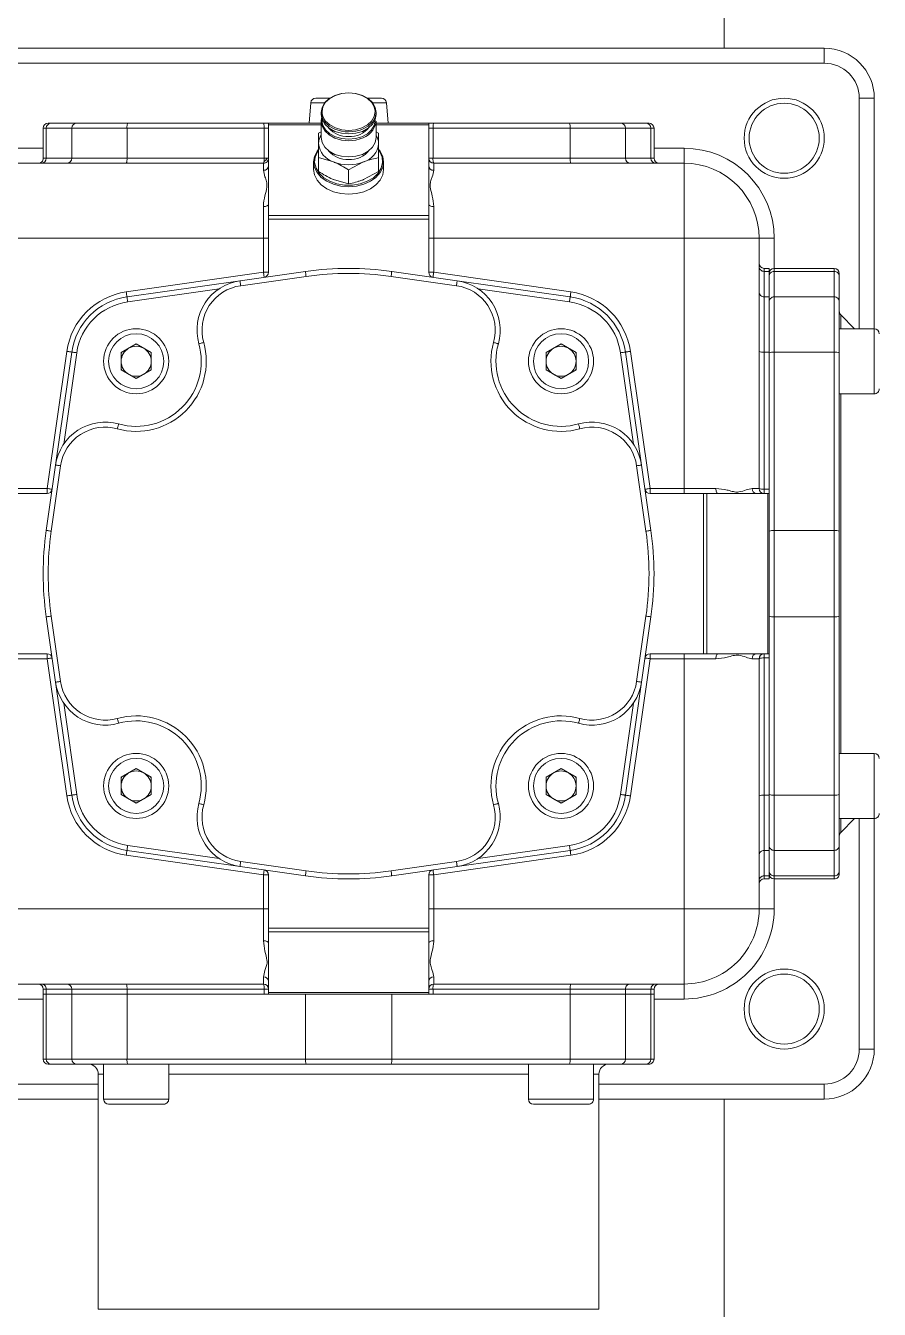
# Model space of a CAD drawing. Header units: centimetres. Extents: x 405464 to 563355, y 50011 to 66875.
# Drawn here: x 509852.02 to 509869.07, y 53822.17 to 53847.82 of the extents above; entities that cross this region are included whole.
import ezdxf

# ---------------------------------------------------------------- set-up
doc = ezdxf.new("R2010")
doc.units = ezdxf.units.CM
doc.layers.get('0').update_dxf_attribs({"lineweight": 9})
doc.layers.add('0-KRCN-MİMARİ-220526', color=8, linetype='Continuous', lineweight=9)
doc.layers.add('TF_Mobilya', color=142, linetype='Continuous', lineweight=9)

# ---------------------------------------------------------------- blocks, each defined once
blk = doc.blocks.new('kombine_altyapı')
at = {"color": 8, "linetype": 'Continuous', "lineweight": 15}
for p, q in [((5507.7, 1589.5), (5507.7, 1585)), ((5490.7, 1585), (5509.7, 1585)), ((5509.7, 1584.7), (5509.7, 1585)), ((5509.7, 1584.7), (5490.7, 1584.7)), ((5499.445, 1583.909), (5499.409, 1583.5)), ((5499.734, 1583.909), (5499.445, 1583.909)), ((5499.544, 1584), (5499.832, 1584)), ((5500.568, 1584), (5500.856, 1584)), ((5500.955, 1583.909), (5500.666, 1583.909)), ((5500.991, 1583.5), (5500.955, 1583.909)), ((5510.4, 1584), (5510.7, 1584)), ((5510.4, 1579.393), (5510.4, 1584)), ((5510.7, 1584), (5510.7, 1579.393)), ((5499.65, 1583.717), (5499.65, 1583.674)), ((5500.75, 1583.674), (5500.75, 1583.717)), ((5494.1, 1583.4), (5494.1, 1582.8)), ((5494.161, 1583.4), (5494.1, 1583.4)), ((5494.67, 1583.4), (5494.161, 1583.4)), ((5494.161, 1583.4), (5494.161, 1582.8)), ((5494.2, 1583.5), (5494.26, 1583.5)), ((5494.26, 1583.5), (5494.769, 1583.5)), ((5495.774, 1583.4), (5494.67, 1583.4)), ((5494.67, 1583.4), (5494.67, 1582.8)), ((5494.769, 1583.5), (5495.788, 1583.5)), ((5498.514, 1583.4), (5495.774, 1583.4)), ((5495.774, 1583.4), (5495.774, 1582.8)), ((5495.788, 1583.5), (5498.5, 1583.5)), ((5498.514, 1583.4), (5498.6, 1583.4)), ((5498.514, 1582.8), (5498.514, 1583.4)), ((5498.6, 1583.471), (5498.6, 1583.5)), ((5498.6, 1583.5), (5499.65, 1583.5)), ((5498.6, 1582.65), (5498.6, 1583.471)), ((5499.65, 1583.471), (5498.6, 1583.471)), ((5499.65, 1583.329), (5499.6, 1583.301)), ((5499.65, 1583.54), (5499.65, 1583.215)), ((5500.2, 1583.328), (5500.129, 1583.331)), ((5500.75, 1583.215), (5500.75, 1583.54)), ((5500.75, 1583.5), (5501.8, 1583.5)), ((5501.8, 1583.471), (5500.75, 1583.471)), ((5500.8, 1583.301), (5500.75, 1583.328)), ((5501.8, 1583.5), (5501.8, 1583.471)), ((5501.8, 1582.65), (5501.8, 1583.471)), ((5501.8, 1583.4), (5501.886, 1583.4)), ((5501.886, 1583.4), (5501.886, 1582.8)), ((5504.626, 1583.4), (5501.886, 1583.4)), ((5501.9, 1583.5), (5504.612, 1583.5)), ((5504.612, 1583.5), (5505.631, 1583.5)), ((5504.626, 1583.4), (5504.626, 1582.8)), ((5505.73, 1583.4), (5504.626, 1583.4)), ((5505.631, 1583.5), (5506.14, 1583.5)), ((5505.73, 1583.4), (5505.73, 1582.8)), ((5506.239, 1583.4), (5505.73, 1583.4)), ((5506.14, 1583.5), (5506.2, 1583.5)), ((5506.239, 1583.4), (5506.239, 1582.8)), ((5506.3, 1583.4), (5506.239, 1583.4)), ((5506.3, 1582.8), (5506.3, 1583.4)), ((5500.2, 1583.151), (5500.129, 1583.154)), ((5493.5, 1583), (5494.1, 1583)), ((5494.1, 1582.8), (5494.161, 1582.8)), ((5494.161, 1582.8), (5494.67, 1582.8)), ((5494.67, 1582.8), (5495.774, 1582.8)), ((5495.774, 1582.8), (5498.514, 1582.8)), ((5498.514, 1582.8), (5498.6, 1582.8)), ((5499.6, 1582.812), (5499.6, 1582.534)), ((5499.6, 1582.812), (5499.9, 1582.727)), ((5500.8, 1582.812), (5500.8, 1582.534)), ((5501.8, 1582.8), (5501.886, 1582.8)), ((5501.886, 1582.8), (5504.626, 1582.8)), ((5504.626, 1582.8), (5505.73, 1582.8)), ((5505.73, 1582.8), (5506.239, 1582.8)), ((5506.239, 1582.8), (5506.3, 1582.8)), ((5506.3, 1583), (5506.9, 1583)), ((5506.9, 1582.7), (5506.9, 1583)), ((5493.5, 1582.7), (5498.5, 1582.7)), ((5498.5, 1582.559), (5498.5, 1582.7)), ((5498.6, 1581.878), (5498.6, 1582.65)), ((5499.5, 1582.727), (5499.5, 1582.578)), ((5500.2, 1582.567), (5500.5, 1582.727)), ((5500.2, 1582.567), (5500.2, 1582.289)), ((5500.9, 1582.578), (5500.9, 1582.727)), ((5501.8, 1581.878), (5501.8, 1582.65)), ((5501.9, 1582.7), (5501.9, 1582.559)), ((5501.9, 1582.7), (5506.9, 1582.7)), ((5506.9, 1581.2), (5506.9, 1582.7)), ((5500.2, 1582.289), (5499.9, 1582.373)), ((5500.8, 1582.534), (5500.5, 1582.373)), ((5498.5, 1581.2), (5498.5, 1581.836)), ((5498.6, 1581.657), (5498.6, 1581.878)), ((5501.8, 1581.657), (5501.8, 1581.878)), ((5501.9, 1581.836), (5501.9, 1581.2)), ((5498.6, 1581.586), (5498.6, 1581.657)), ((5498.6, 1581.657), (5501.8, 1581.657)), ((5498.6, 1580.521), (5498.6, 1581.586)), ((5501.8, 1581.586), (5498.6, 1581.586)), ((5501.8, 1581.657), (5501.8, 1581.586)), ((5501.8, 1580.521), (5501.8, 1581.586)), ((5498.5, 1581.2), (5493.5, 1581.2)), ((5498.5, 1581.2), (5498.6, 1581.2)), ((5498.5, 1580.521), (5498.5, 1581.2)), ((5501.8, 1581.2), (5501.9, 1581.2)), ((5501.9, 1581.2), (5501.9, 1580.521)), ((5506.9, 1581.2), (5501.9, 1581.2)), ((5506.9, 1581.2), (5508.4, 1581.2)), ((5506.9, 1576.2), (5506.9, 1581.2)), ((5508.4, 1581.2), (5508.4, 1576.2)), ((5508.4, 1581.2), (5508.7, 1581.2)), ((5508.7, 1581.2), (5508.7, 1580.6)), ((5495.759, 1580.129), (5498.5, 1580.521)), ((5498.031, 1580.352), (5499.337, 1580.539)), ((5498.5, 1580.521), (5498.6, 1580.521)), ((5501.063, 1580.539), (5502.369, 1580.352)), ((5501.8, 1580.521), (5501.9, 1580.521)), ((5501.9, 1580.521), (5504.641, 1580.129)), ((5508.6, 1580.6), (5508.5, 1580.6)), ((5508.5, 1580.6), (5508.5, 1580.539)), ((5508.5, 1580.539), (5508.5, 1580.03)), ((5508.6, 1580.539), (5508.5, 1580.539)), ((5508.6, 1580.6), (5508.6, 1580.539)), ((5508.6, 1580.539), (5508.6, 1580.03)), ((5509.9, 1580.6), (5508.7, 1580.6)), ((5508.7, 1580.6), (5508.7, 1580.539)), ((5508.7, 1580.539), (5508.7, 1580.03)), ((5508.7, 1580.539), (5509.9, 1580.539)), ((5509.9, 1580.539), (5509.9, 1580.6)), ((5509.9, 1580.03), (5509.9, 1580.539)), ((5510, 1580.5), (5510, 1580.44)), ((5495.774, 1580.03), (5498.031, 1580.352)), ((5499.351, 1580.44), (5498.045, 1580.253)), ((5502.355, 1580.253), (5501.049, 1580.44)), ((5502.369, 1580.352), (5504.626, 1580.03)), ((5510, 1580.44), (5510, 1579.931)), ((5497.614, 1580.192), (5495.788, 1579.931)), ((5504.612, 1579.931), (5502.786, 1580.192)), ((5508.5, 1580.03), (5508.5, 1578.927)), ((5508.6, 1580.03), (5508.5, 1580.03)), ((5508.6, 1580.03), (5508.6, 1578.927)), ((5508.7, 1580.03), (5508.7, 1578.927)), ((5508.7, 1580.03), (5509.9, 1580.03)), ((5509.9, 1578.927), (5509.9, 1580.03)), ((5510, 1579.931), (5510, 1578.913)), ((5510.307, 1579.393), (5510.029, 1579.671)), ((5510.029, 1579.671), (5510.029, 1579.393)), ((5510.7, 1579.393), (5510, 1579.393)), ((5510.7, 1578.093), (5510.7, 1579.393)), ((5495.657, 1578.916), (5495.957, 1579.089)), ((5495.969, 1579.083), (5495.946, 1579.083)), ((5495.957, 1579.089), (5496.257, 1578.916)), ((5504.143, 1578.916), (5504.443, 1579.089)), ((5504.454, 1579.083), (5504.431, 1579.083)), ((5504.443, 1579.089), (5504.743, 1578.916)), ((5494.18, 1576.2), (5494.571, 1578.941)), ((5494.348, 1576.669), (5494.67, 1578.927)), ((5494.769, 1578.913), (5494.509, 1577.087)), ((5495.669, 1578.923), (5495.657, 1578.903)), ((5495.657, 1578.57), (5495.657, 1578.916)), ((5496.257, 1578.916), (5496.257, 1578.57)), ((5504.154, 1578.923), (5504.143, 1578.903)), ((5504.143, 1578.57), (5504.143, 1578.916)), ((5504.743, 1578.903), (5504.731, 1578.923)), ((5504.743, 1578.916), (5504.743, 1578.57)), ((5505.891, 1577.087), (5505.631, 1578.913)), ((5505.73, 1578.927), (5506.052, 1576.669)), ((5505.829, 1578.941), (5506.22, 1576.2)), ((5508.5, 1578.927), (5508.5, 1576.186)), ((5508.6, 1578.927), (5508.5, 1578.927)), ((5508.6, 1578.927), (5508.6, 1576.186)), ((5508.7, 1578.927), (5508.7, 1575.363)), ((5508.7, 1578.927), (5509.9, 1578.927)), ((5509.9, 1575.363), (5509.9, 1578.927)), ((5510, 1578.913), (5510, 1575.349)), ((5495.657, 1578.583), (5495.669, 1578.563)), ((5495.957, 1578.397), (5495.657, 1578.57)), ((5496.257, 1578.57), (5495.957, 1578.397)), ((5504.143, 1578.583), (5504.154, 1578.563)), ((5504.443, 1578.397), (5504.143, 1578.57)), ((5504.743, 1578.57), (5504.443, 1578.397)), ((5504.731, 1578.563), (5504.743, 1578.583)), ((5495.946, 1578.403), (5495.957, 1578.403)), ((5495.957, 1578.403), (5495.969, 1578.403)), ((5504.431, 1578.403), (5504.443, 1578.403)), ((5504.443, 1578.403), (5504.454, 1578.403)), ((5510, 1578.093), (5510.7, 1578.093)), ((5510.029, 1578.093), (5510.029, 1570.908)), ((5494.161, 1575.363), (5494.348, 1576.669)), ((5494.447, 1576.655), (5494.26, 1575.349)), ((5506.14, 1575.349), (5505.953, 1576.655)), ((5506.052, 1576.669), (5506.239, 1575.363)), ((5493.5, 1576.2), (5494.18, 1576.2)), ((5494.18, 1576.2), (5494.18, 1576.1)), ((5506.22, 1576.1), (5506.22, 1576.2)), ((5506.22, 1576.2), (5506.9, 1576.2)), ((5506.9, 1576.1), (5506.9, 1576.2)), ((5506.9, 1576.2), (5507.536, 1576.2)), ((5508.259, 1576.2), (5508.4, 1576.2)), ((5508.5, 1576.1), (5508.5, 1576.186)), ((5508.5, 1576.186), (5508.6, 1576.186)), ((5508.6, 1576.186), (5508.6, 1576.1)), ((5494.18, 1576.1), (5493.114, 1576.1)), ((5507.286, 1576.1), (5506.22, 1576.1)), ((5507.286, 1572.9), (5507.286, 1576.1)), ((5507.286, 1576.1), (5507.356, 1576.1)), ((5507.578, 1576.1), (5507.356, 1576.1)), ((5507.356, 1576.1), (5507.356, 1572.9)), ((5508.349, 1576.1), (5507.578, 1576.1)), ((5508.571, 1576.1), (5508.349, 1576.1)), ((5508.571, 1572.9), (5508.571, 1576.1)), ((5508.571, 1576.1), (5508.6, 1576.1)), ((5508.6, 1576.1), (5508.6, 1572.9)), ((5508.7, 1575.363), (5508.7, 1573.638)), ((5508.7, 1575.363), (5509.9, 1575.363)), ((5509.9, 1573.638), (5509.9, 1575.363)), ((5510, 1575.349), (5510, 1573.652)), ((5494.348, 1572.331), (5494.161, 1573.638)), ((5494.26, 1573.652), (5494.447, 1572.346)), ((5505.953, 1572.346), (5506.14, 1573.652)), ((5506.239, 1573.638), (5506.052, 1572.331)), ((5508.7, 1573.638), (5509.9, 1573.638)), ((5508.7, 1573.638), (5508.7, 1570.074)), ((5509.9, 1570.074), (5509.9, 1573.638)), ((5510, 1573.652), (5510, 1570.088)), ((5494.18, 1572.9), (5493.114, 1572.9)), ((5494.18, 1572.8), (5493.5, 1572.8)), ((5494.18, 1572.9), (5494.18, 1572.8)), ((5494.571, 1570.06), (5494.18, 1572.8)), ((5506.22, 1572.8), (5505.829, 1570.06)), ((5507.286, 1572.9), (5506.22, 1572.9)), ((5506.22, 1572.8), (5506.22, 1572.9)), ((5506.9, 1572.8), (5506.22, 1572.8)), ((5506.9, 1572.8), (5506.9, 1572.9)), ((5507.536, 1572.8), (5506.9, 1572.8)), ((5506.9, 1567.8), (5506.9, 1572.8)), ((5507.356, 1572.9), (5507.286, 1572.9)), ((5507.578, 1572.9), (5507.356, 1572.9)), ((5508.349, 1572.9), (5507.578, 1572.9)), ((5508.4, 1572.8), (5508.259, 1572.8)), ((5508.571, 1572.9), (5508.349, 1572.9)), ((5508.4, 1572.8), (5508.4, 1567.8)), ((5508.5, 1572.815), (5508.5, 1572.9)), ((5508.5, 1572.815), (5508.5, 1570.074)), ((5508.6, 1572.815), (5508.5, 1572.815)), ((5508.6, 1572.9), (5508.571, 1572.9)), ((5508.6, 1572.9), (5508.6, 1572.815)), ((5508.6, 1572.815), (5508.6, 1570.074)), ((5494.67, 1570.074), (5494.348, 1572.331)), ((5506.052, 1572.331), (5505.73, 1570.074)), ((5494.509, 1571.914), (5494.769, 1570.088)), ((5505.631, 1570.088), (5505.891, 1571.914)), ((5510.7, 1570.908), (5510, 1570.908)), ((5510.7, 1569.608), (5510.7, 1570.908)), ((5495.657, 1570.431), (5495.957, 1570.604)), ((5495.969, 1570.598), (5495.946, 1570.598)), ((5495.957, 1570.604), (5496.257, 1570.431)), ((5504.143, 1570.431), (5504.443, 1570.604)), ((5504.454, 1570.598), (5504.431, 1570.598)), ((5504.443, 1570.604), (5504.743, 1570.431)), ((5495.669, 1570.438), (5495.657, 1570.418)), ((5495.657, 1570.085), (5495.657, 1570.431)), ((5496.257, 1570.418), (5496.246, 1570.438)), ((5496.257, 1570.431), (5496.257, 1570.085)), ((5504.143, 1570.085), (5504.143, 1570.431)), ((5504.743, 1570.418), (5504.731, 1570.438)), ((5504.743, 1570.431), (5504.743, 1570.085)), ((5495.657, 1570.098), (5495.669, 1570.078)), ((5495.957, 1569.911), (5495.657, 1570.085)), ((5496.257, 1570.085), (5495.957, 1569.911)), ((5504.143, 1570.098), (5504.154, 1570.078)), ((5504.443, 1569.911), (5504.143, 1570.085)), ((5504.743, 1570.085), (5504.443, 1569.911)), ((5504.731, 1570.078), (5504.743, 1570.098)), ((5508.6, 1570.074), (5508.5, 1570.074)), ((5508.5, 1570.074), (5508.5, 1568.971)), ((5508.6, 1570.074), (5508.6, 1568.971)), ((5508.7, 1570.074), (5509.9, 1570.074)), ((5508.7, 1570.074), (5508.7, 1568.971)), ((5509.9, 1568.971), (5509.9, 1570.074)), ((5510, 1570.088), (5510, 1569.07)), ((5495.946, 1569.918), (5495.957, 1569.918)), ((5495.957, 1569.918), (5495.969, 1569.918)), ((5504.431, 1569.918), (5504.443, 1569.918)), ((5504.443, 1569.918), (5504.454, 1569.918)), ((5510, 1569.608), (5510.7, 1569.608)), ((5510.029, 1569.33), (5510.307, 1569.608)), ((5510.029, 1569.608), (5510.029, 1569.33)), ((5510.4, 1565), (5510.4, 1569.608)), ((5510.7, 1569.608), (5510.7, 1565)), ((5498.031, 1568.648), (5495.774, 1568.971)), ((5495.788, 1569.07), (5497.614, 1568.809)), ((5504.626, 1568.971), (5502.369, 1568.648)), ((5502.786, 1568.809), (5504.612, 1569.07)), ((5508.6, 1568.971), (5508.5, 1568.971)), ((5508.5, 1568.971), (5508.5, 1568.462)), ((5508.6, 1568.971), (5508.6, 1568.462)), ((5508.7, 1568.971), (5509.9, 1568.971)), ((5508.7, 1568.971), (5508.7, 1568.462)), ((5509.9, 1568.462), (5509.9, 1568.971)), ((5510, 1569.07), (5510, 1568.561)), ((5498.5, 1568.48), (5495.759, 1568.872)), ((5498.045, 1568.747), (5499.351, 1568.561)), ((5501.049, 1568.561), (5502.355, 1568.747)), ((5504.641, 1568.872), (5501.9, 1568.48)), ((5499.337, 1568.462), (5498.031, 1568.648)), ((5498.5, 1567.8), (5498.5, 1568.48)), ((5498.6, 1568.48), (5498.5, 1568.48)), ((5498.6, 1568.48), (5498.6, 1567.415)), ((5502.369, 1568.648), (5501.063, 1568.462)), ((5501.8, 1568.48), (5501.8, 1567.415)), ((5501.9, 1568.48), (5501.8, 1568.48)), ((5501.9, 1568.48), (5501.9, 1567.8)), ((5508.6, 1568.462), (5508.5, 1568.462)), ((5508.5, 1568.462), (5508.5, 1568.4)), ((5508.6, 1568.462), (5508.6, 1568.4)), ((5508.7, 1568.462), (5509.9, 1568.462)), ((5508.7, 1568.462), (5508.7, 1568.4)), ((5509.9, 1568.4), (5509.9, 1568.462)), ((5510, 1568.561), (5510, 1568.5)), ((5508.5, 1568.4), (5508.6, 1568.4)), ((5508.7, 1568.4), (5509.9, 1568.4)), ((5508.7, 1568.4), (5508.7, 1567.8)), ((5493.5, 1567.8), (5498.5, 1567.8)), ((5498.5, 1567.165), (5498.5, 1567.8)), ((5498.6, 1567.8), (5498.5, 1567.8)), ((5501.9, 1567.8), (5501.8, 1567.8)), ((5501.9, 1567.8), (5501.9, 1567.165)), ((5501.9, 1567.8), (5506.9, 1567.8)), ((5508.4, 1567.8), (5506.9, 1567.8)), ((5506.9, 1566.3), (5506.9, 1567.8)), ((5508.4, 1567.8), (5508.7, 1567.8)), ((5498.6, 1567.415), (5501.8, 1567.415)), ((5498.6, 1567.344), (5498.6, 1567.415)), ((5501.8, 1567.415), (5501.8, 1567.344)), ((5498.6, 1567.344), (5498.6, 1567.123)), ((5501.8, 1567.344), (5498.6, 1567.344)), ((5501.8, 1567.344), (5501.8, 1567.123)), ((5498.6, 1567.123), (5498.6, 1566.351)), ((5501.8, 1567.123), (5501.8, 1566.351)), ((5498.5, 1566.3), (5498.5, 1566.442)), ((5501.9, 1566.442), (5501.9, 1566.3)), ((5498.5, 1566.3), (5493.5, 1566.3)), ((5494.1, 1566.2), (5494.1, 1566.1)), ((5494.161, 1566.2), (5494.1, 1566.2)), ((5494.67, 1566.2), (5494.161, 1566.2)), ((5494.161, 1566.1), (5494.161, 1566.2)), ((5495.774, 1566.2), (5494.67, 1566.2)), ((5494.67, 1566.1), (5494.67, 1566.2)), ((5498.514, 1566.2), (5495.774, 1566.2)), ((5495.774, 1566.1), (5495.774, 1566.2)), ((5498.514, 1566.1), (5498.514, 1566.2)), ((5498.6, 1566.2), (5498.514, 1566.2)), ((5498.6, 1566.351), (5498.6, 1566.13)), ((5498.6, 1566.13), (5501.8, 1566.13)), ((5498.6, 1566.1), (5498.6, 1566.13)), ((5501.8, 1566.351), (5501.8, 1566.13)), ((5501.886, 1566.2), (5501.8, 1566.2)), ((5501.8, 1566.13), (5501.8, 1566.1)), ((5501.886, 1566.2), (5501.886, 1566.1)), ((5504.626, 1566.2), (5501.886, 1566.2)), ((5506.9, 1566.3), (5501.9, 1566.3)), ((5504.626, 1566.1), (5504.626, 1566.2)), ((5505.73, 1566.2), (5504.626, 1566.2)), ((5505.73, 1566.1), (5505.73, 1566.2)), ((5506.239, 1566.2), (5505.73, 1566.2)), ((5506.239, 1566.1), (5506.239, 1566.2)), ((5506.3, 1566.2), (5506.239, 1566.2)), ((5506.3, 1566.1), (5506.3, 1566.2)), ((5506.9, 1566), (5506.9, 1566.3)), ((5494.1, 1566), (5493.5, 1566)), ((5494.1, 1566.1), (5494.1, 1564.8)), ((5494.161, 1566.1), (5494.1, 1566.1)), ((5494.67, 1566.1), (5494.161, 1566.1)), ((5494.161, 1564.8), (5494.161, 1566.1)), ((5495.774, 1566.1), (5494.67, 1566.1)), ((5494.67, 1564.8), (5494.67, 1566.1)), ((5498.514, 1566.1), (5495.774, 1566.1)), ((5495.774, 1564.8), (5495.774, 1566.1)), ((5498.6, 1566.1), (5498.514, 1566.1)), ((5501.8, 1566.1), (5498.6, 1566.1)), ((5499.337, 1564.8), (5499.337, 1566.1)), ((5501.063, 1564.8), (5501.063, 1566.1)), ((5501.886, 1566.1), (5501.8, 1566.1)), ((5504.626, 1566.1), (5501.886, 1566.1)), ((5505.73, 1566.1), (5504.626, 1566.1)), ((5504.626, 1564.8), (5504.626, 1566.1)), ((5506.239, 1566.1), (5505.73, 1566.1)), ((5505.73, 1564.8), (5505.73, 1566.1)), ((5506.3, 1566.1), (5506.239, 1566.1)), ((5506.239, 1564.8), (5506.239, 1566.1)), ((5506.3, 1564.8), (5506.3, 1566.1)), ((5506.9, 1566), (5506.3, 1566)), ((5510.4, 1565), (5510.7, 1565)), ((5494.1, 1564.8), (5494.161, 1564.8)), ((5494.161, 1564.8), (5494.67, 1564.8)), ((5494.26, 1564.7), (5494.2, 1564.7)), ((5494.769, 1564.7), (5494.26, 1564.7)), ((5494.67, 1564.8), (5495.774, 1564.8)), ((5495.788, 1564.7), (5494.769, 1564.7)), ((5495.307, 1564.7), (5495.307, 1564)), ((5495.774, 1564.8), (5499.337, 1564.8)), ((5499.351, 1564.7), (5495.788, 1564.7)), ((5496.607, 1564), (5496.607, 1564.7)), ((5499.337, 1564.8), (5501.063, 1564.8)), ((5501.049, 1564.7), (5499.351, 1564.7)), ((5504.612, 1564.7), (5501.049, 1564.7)), ((5501.063, 1564.8), (5504.626, 1564.8)), ((5503.793, 1564.7), (5503.793, 1564)), ((5505.631, 1564.7), (5504.612, 1564.7)), ((5504.626, 1564.8), (5505.73, 1564.8)), ((5505.093, 1564), (5505.093, 1564.7)), ((5506.14, 1564.7), (5505.631, 1564.7)), ((5505.73, 1564.8), (5506.239, 1564.8)), ((5506.2, 1564.7), (5506.14, 1564.7)), ((5506.239, 1564.8), (5506.3, 1564.8)), ((5495.2, 1564.5), (5495.2, 1559.8)), ((5495.307, 1564.5), (5495.2, 1564.5)), ((5503.793, 1564.5), (5496.607, 1564.5)), ((5505.2, 1564.5), (5505.093, 1564.5)), ((5505.2, 1559.8), (5505.2, 1564.5)), ((5490.7, 1564.3), (5495.2, 1564.3)), ((5505.2, 1564.3), (5509.7, 1564.3)), ((5509.7, 1564), (5509.7, 1564.3)), ((5495.2, 1564), (5490.7, 1564)), ((5495.307, 1564), (5496.607, 1564)), ((5496.507, 1563.9), (5495.407, 1563.9)), ((5503.793, 1564), (5505.093, 1564)), ((5504.993, 1563.9), (5503.893, 1563.9)), ((5509.7, 1564), (5505.2, 1564)), ((5507.7, 1564), (5507.7, 1559.5)), ((5495.2, 1559.8), (5505.2, 1559.8))]:
    blk.add_line(p, q, dxfattribs=at)
at = {"color": 8, "linetype": 'Continuous', "lineweight": 15, "flags": 128}
for points in [[(5500.129, 1583.331), (5500.058, 1583.341), (5499.925, 1583.38), (5499.811, 1583.442), (5499.724, 1583.522), (5499.669, 1583.616), (5499.65, 1583.717), (5499.669, 1583.817), (5499.724, 1583.911), (5499.811, 1583.992), (5499.925, 1584.053), (5500.058, 1584.092), (5500.2, 1584.106), (5500.342, 1584.092), (5500.475, 1584.053), (5500.589, 1583.992), (5500.676, 1583.911), (5500.731, 1583.817), (5500.75, 1583.717), (5500.731, 1583.616), (5500.676, 1583.522), (5500.589, 1583.442), (5500.475, 1583.38), (5500.428, 1583.363)], [(5500.73, 1583.741), (5500.712, 1583.828), (5500.659, 1583.918), (5500.575, 1583.996), (5500.465, 1584.055), (5500.337, 1584.093), (5500.2, 1584.106), (5500.063, 1584.093), (5499.935, 1584.055), (5499.825, 1583.996), (5499.741, 1583.918), (5499.688, 1583.828), (5499.67, 1583.731), (5499.673, 1583.691)], [(5499.65, 1583.674), (5499.669, 1583.574), (5499.724, 1583.48), (5499.811, 1583.399), (5499.925, 1583.337), (5500.058, 1583.299), (5500.2, 1583.285)], [(5500.129, 1583.154), (5500.058, 1583.164), (5499.925, 1583.203), (5499.811, 1583.265), (5499.724, 1583.345), (5499.669, 1583.439), (5499.65, 1583.54), (5499.658, 1583.607)], [(5499.673, 1583.691), (5499.688, 1583.634), (5499.741, 1583.543), (5499.825, 1583.466), (5499.935, 1583.406), (5500.063, 1583.369), (5500.2, 1583.356)], [(5500.2, 1583.356), (5500.337, 1583.369), (5500.465, 1583.406), (5500.575, 1583.466), (5500.659, 1583.543), (5500.712, 1583.634), (5500.73, 1583.731), (5500.73, 1583.741)], [(5500.2, 1583.285), (5500.342, 1583.299), (5500.475, 1583.337), (5500.589, 1583.399), (5500.676, 1583.48), (5500.731, 1583.574), (5500.75, 1583.674)], [(5499.67, 1583.569), (5499.67, 1583.554), (5499.673, 1583.514)], [(5499.673, 1583.514), (5499.688, 1583.457), (5499.741, 1583.367), (5499.825, 1583.289), (5499.935, 1583.229), (5500.063, 1583.192), (5500.2, 1583.179)], [(5500.2, 1583.179), (5500.337, 1583.192), (5500.465, 1583.229), (5500.575, 1583.289), (5500.659, 1583.367), (5500.712, 1583.457), (5500.73, 1583.554), (5500.73, 1583.564)], [(5500.428, 1583.363), (5500.342, 1583.341), (5500.2, 1583.328)], [(5499.65, 1583.215), (5499.669, 1583.114), (5499.724, 1583.02), (5499.811, 1582.94), (5499.925, 1582.878), (5500.058, 1582.839), (5500.2, 1582.826)], [(5500.2, 1582.826), (5500.342, 1582.839), (5500.475, 1582.878), (5500.589, 1582.94), (5500.676, 1583.02), (5500.731, 1583.114), (5500.75, 1583.215)], [(5500.428, 1583.186), (5500.342, 1583.164), (5500.2, 1583.151)], [(5500.811, 1582.968), (5500.831, 1582.941), (5500.882, 1582.837), (5500.9, 1582.727), (5500.882, 1582.617), (5500.831, 1582.512), (5500.747, 1582.418), (5500.636, 1582.34), (5500.504, 1582.281), (5500.356, 1582.244), (5500.2, 1582.232), (5500.044, 1582.244), (5499.896, 1582.281), (5499.764, 1582.34), (5499.653, 1582.418), (5499.569, 1582.512), (5499.518, 1582.617), (5499.5, 1582.727), (5499.518, 1582.837), (5499.569, 1582.941), (5499.596, 1582.977)], [(5499.592, 1582.955), (5499.576, 1582.931), (5499.53, 1582.824), (5499.521, 1582.713), (5499.549, 1582.603), (5499.611, 1582.5), (5499.705, 1582.411), (5499.826, 1582.339), (5499.967, 1582.289), (5500.121, 1582.263), (5500.279, 1582.263), (5500.433, 1582.289), (5500.574, 1582.339), (5500.695, 1582.411), (5500.789, 1582.5), (5500.851, 1582.603), (5500.879, 1582.713), (5500.87, 1582.824), (5500.824, 1582.931), (5500.796, 1582.972)], [(5499.5, 1582.578), (5499.518, 1582.468), (5499.569, 1582.363), (5499.653, 1582.27), (5499.764, 1582.191), (5499.896, 1582.132), (5500.044, 1582.096), (5500.2, 1582.083), (5500.356, 1582.096), (5500.504, 1582.132), (5500.636, 1582.191), (5500.747, 1582.27), (5500.831, 1582.363), (5500.882, 1582.468), (5500.9, 1582.578)], [(5500.4, 1582.341), (5500.43, 1582.349), (5500.5, 1582.373)], [(5498.5, 1581.836), (5498.52, 1581.837), (5498.538, 1581.839), (5498.556, 1581.843), (5498.571, 1581.848), (5498.583, 1581.855), (5498.592, 1581.862), (5498.598, 1581.87), (5498.6, 1581.878)], [(5501.8, 1581.878), (5501.802, 1581.87), (5501.808, 1581.862), (5501.817, 1581.855), (5501.829, 1581.848), (5501.844, 1581.843), (5501.862, 1581.839), (5501.881, 1581.837), (5501.9, 1581.836)], [(5498.514, 1580.422), (5498.514, 1580.423), (5498.513, 1580.429), (5498.512, 1580.438), (5498.51, 1580.451), (5498.508, 1580.466), (5498.505, 1580.483), (5498.503, 1580.501), (5498.5, 1580.521)], [(5499.337, 1580.539), (5499.338, 1580.537), (5499.338, 1580.532), (5499.34, 1580.522), (5499.341, 1580.51), (5499.344, 1580.495), (5499.346, 1580.478), (5499.349, 1580.459), (5499.351, 1580.44)], [(5501.063, 1580.539), (5501.062, 1580.537), (5501.062, 1580.532), (5501.06, 1580.522), (5501.059, 1580.51), (5501.056, 1580.495), (5501.054, 1580.478), (5501.051, 1580.459), (5501.049, 1580.44)], [(5501.9, 1580.521), (5501.897, 1580.501), (5501.895, 1580.483), (5501.892, 1580.466), (5501.89, 1580.451), (5501.888, 1580.438), (5501.887, 1580.429), (5501.886, 1580.423), (5501.886, 1580.422)], [(5498.031, 1580.352), (5498.031, 1580.351), (5498.032, 1580.345), (5498.033, 1580.336), (5498.035, 1580.324), (5498.037, 1580.308), (5498.04, 1580.291), (5498.042, 1580.273), (5498.045, 1580.253)], [(5502.369, 1580.352), (5502.369, 1580.351), (5502.368, 1580.345), (5502.367, 1580.336), (5502.365, 1580.324), (5502.363, 1580.308), (5502.36, 1580.291), (5502.358, 1580.273), (5502.355, 1580.253)], [(5495.774, 1580.03), (5495.773, 1580.032), (5495.772, 1580.038), (5495.771, 1580.047), (5495.769, 1580.059), (5495.767, 1580.074), (5495.765, 1580.091), (5495.762, 1580.11), (5495.759, 1580.129)], [(5495.774, 1580.03), (5495.774, 1580.028), (5495.775, 1580.022), (5495.776, 1580.013), (5495.778, 1580.001), (5495.78, 1579.986), (5495.782, 1579.969), (5495.785, 1579.95), (5495.788, 1579.931)], [(5504.626, 1580.03), (5504.626, 1580.028), (5504.625, 1580.022), (5504.624, 1580.013), (5504.622, 1580.001), (5504.62, 1579.986), (5504.618, 1579.969), (5504.615, 1579.95), (5504.612, 1579.931)], [(5504.626, 1580.03), (5504.627, 1580.032), (5504.628, 1580.038), (5504.629, 1580.047), (5504.631, 1580.059), (5504.633, 1580.074), (5504.635, 1580.091), (5504.638, 1580.11), (5504.641, 1580.129)], [(5497.209, 1579.093), (5497.211, 1579.094), (5497.217, 1579.095), (5497.226, 1579.098), (5497.238, 1579.101), (5497.252, 1579.105), (5497.269, 1579.11), (5497.287, 1579.115), (5497.306, 1579.12)], [(5503.191, 1579.093), (5503.189, 1579.094), (5503.183, 1579.095), (5503.174, 1579.098), (5503.162, 1579.101), (5503.148, 1579.105), (5503.131, 1579.11), (5503.113, 1579.115), (5503.094, 1579.12)], [(5494.67, 1578.927), (5494.669, 1578.927), (5494.663, 1578.928), (5494.654, 1578.929), (5494.641, 1578.931), (5494.626, 1578.933), (5494.609, 1578.936), (5494.591, 1578.938), (5494.571, 1578.941)], [(5494.67, 1578.927), (5494.672, 1578.927), (5494.678, 1578.926), (5494.687, 1578.925), (5494.699, 1578.923), (5494.714, 1578.921), (5494.732, 1578.918), (5494.75, 1578.916), (5494.769, 1578.913)], [(5505.73, 1578.927), (5505.728, 1578.927), (5505.722, 1578.926), (5505.713, 1578.925), (5505.701, 1578.923), (5505.686, 1578.921), (5505.668, 1578.918), (5505.65, 1578.916), (5505.631, 1578.913)], [(5505.73, 1578.927), (5505.731, 1578.927), (5505.737, 1578.928), (5505.746, 1578.929), (5505.759, 1578.931), (5505.774, 1578.933), (5505.791, 1578.936), (5505.809, 1578.938), (5505.829, 1578.941)], [(5495.607, 1577.491), (5495.607, 1577.489), (5495.605, 1577.484), (5495.603, 1577.475), (5495.599, 1577.463), (5495.595, 1577.448), (5495.591, 1577.432), (5495.586, 1577.414), (5495.58, 1577.395)], [(5504.793, 1577.491), (5504.793, 1577.489), (5504.795, 1577.484), (5504.797, 1577.475), (5504.801, 1577.463), (5504.805, 1577.448), (5504.809, 1577.432), (5504.814, 1577.414), (5504.82, 1577.395)], [(5494.447, 1576.655), (5494.428, 1576.658), (5494.409, 1576.661), (5494.392, 1576.663), (5494.377, 1576.665), (5494.365, 1576.667), (5494.355, 1576.668), (5494.35, 1576.669), (5494.348, 1576.669)], [(5506.052, 1576.669), (5506.05, 1576.669), (5506.045, 1576.668), (5506.035, 1576.667), (5506.023, 1576.665), (5506.008, 1576.663), (5505.991, 1576.661), (5505.972, 1576.658), (5505.953, 1576.655)], [(5494.18, 1576.2), (5494.199, 1576.198), (5494.218, 1576.195), (5494.235, 1576.193), (5494.25, 1576.19), (5494.262, 1576.189), (5494.271, 1576.187), (5494.277, 1576.187), (5494.279, 1576.186)], [(5506.121, 1576.186), (5506.123, 1576.187), (5506.129, 1576.187), (5506.138, 1576.189), (5506.15, 1576.19), (5506.165, 1576.193), (5506.182, 1576.195), (5506.201, 1576.198), (5506.22, 1576.2)], [(5507.578, 1576.1), (5507.57, 1576.102), (5507.562, 1576.108), (5507.554, 1576.117), (5507.548, 1576.13), (5507.543, 1576.145), (5507.539, 1576.162), (5507.536, 1576.181), (5507.536, 1576.2)], [(5494.26, 1575.349), (5494.241, 1575.352), (5494.222, 1575.354), (5494.205, 1575.357), (5494.19, 1575.359), (5494.178, 1575.361), (5494.169, 1575.362), (5494.163, 1575.363), (5494.161, 1575.363)], [(5506.239, 1575.363), (5506.237, 1575.363), (5506.231, 1575.362), (5506.222, 1575.361), (5506.21, 1575.359), (5506.195, 1575.357), (5506.178, 1575.354), (5506.159, 1575.352), (5506.14, 1575.349)], [(5494.26, 1573.652), (5494.241, 1573.649), (5494.222, 1573.646), (5494.205, 1573.644), (5494.19, 1573.642), (5494.178, 1573.64), (5494.169, 1573.639), (5494.163, 1573.638), (5494.161, 1573.638)], [(5506.239, 1573.638), (5506.237, 1573.638), (5506.231, 1573.639), (5506.222, 1573.64), (5506.21, 1573.642), (5506.195, 1573.644), (5506.178, 1573.646), (5506.159, 1573.649), (5506.14, 1573.652)], [(5494.279, 1572.815), (5494.277, 1572.814), (5494.271, 1572.813), (5494.262, 1572.812), (5494.25, 1572.81), (5494.235, 1572.808), (5494.218, 1572.806), (5494.199, 1572.803), (5494.18, 1572.8)], [(5506.22, 1572.8), (5506.201, 1572.803), (5506.182, 1572.806), (5506.165, 1572.808), (5506.15, 1572.81), (5506.138, 1572.812), (5506.129, 1572.813), (5506.123, 1572.814), (5506.121, 1572.815)], [(5507.536, 1572.8), (5507.536, 1572.82), (5507.539, 1572.839), (5507.543, 1572.856), (5507.548, 1572.871), (5507.554, 1572.884), (5507.562, 1572.893), (5507.57, 1572.899), (5507.578, 1572.9)], [(5494.447, 1572.346), (5494.428, 1572.343), (5494.409, 1572.34), (5494.392, 1572.338), (5494.377, 1572.336), (5494.365, 1572.334), (5494.355, 1572.332), (5494.35, 1572.332), (5494.348, 1572.331)], [(5506.052, 1572.331), (5506.05, 1572.332), (5506.045, 1572.332), (5506.035, 1572.334), (5506.023, 1572.336), (5506.008, 1572.338), (5505.991, 1572.34), (5505.972, 1572.343), (5505.953, 1572.346)], [(5495.58, 1571.606), (5495.586, 1571.587), (5495.591, 1571.569), (5495.595, 1571.553), (5495.599, 1571.538), (5495.603, 1571.526), (5495.605, 1571.517), (5495.607, 1571.512), (5495.607, 1571.51)], [(5504.82, 1571.606), (5504.814, 1571.587), (5504.809, 1571.569), (5504.805, 1571.553), (5504.801, 1571.538), (5504.797, 1571.526), (5504.795, 1571.517), (5504.793, 1571.512), (5504.793, 1571.51)], [(5494.571, 1570.06), (5494.591, 1570.063), (5494.609, 1570.065), (5494.626, 1570.068), (5494.641, 1570.07), (5494.654, 1570.072), (5494.663, 1570.073), (5494.669, 1570.074), (5494.67, 1570.074)], [(5494.67, 1570.074), (5494.672, 1570.074), (5494.678, 1570.075), (5494.687, 1570.076), (5494.699, 1570.078), (5494.714, 1570.08), (5494.732, 1570.083), (5494.75, 1570.085), (5494.769, 1570.088)], [(5505.73, 1570.074), (5505.728, 1570.074), (5505.722, 1570.075), (5505.713, 1570.076), (5505.701, 1570.078), (5505.686, 1570.08), (5505.668, 1570.083), (5505.65, 1570.085), (5505.631, 1570.088)], [(5505.829, 1570.06), (5505.809, 1570.063), (5505.791, 1570.065), (5505.774, 1570.068), (5505.759, 1570.07), (5505.746, 1570.072), (5505.737, 1570.073), (5505.731, 1570.074), (5505.73, 1570.074)], [(5497.306, 1569.881), (5497.287, 1569.886), (5497.269, 1569.891), (5497.252, 1569.896), (5497.238, 1569.9), (5497.226, 1569.903), (5497.217, 1569.906), (5497.211, 1569.907), (5497.209, 1569.908)], [(5503.094, 1569.881), (5503.113, 1569.886), (5503.131, 1569.891), (5503.148, 1569.896), (5503.162, 1569.9), (5503.174, 1569.903), (5503.183, 1569.906), (5503.189, 1569.907), (5503.191, 1569.908)], [(5495.759, 1568.872), (5495.762, 1568.891), (5495.765, 1568.91), (5495.767, 1568.927), (5495.769, 1568.942), (5495.771, 1568.954), (5495.772, 1568.963), (5495.773, 1568.969), (5495.774, 1568.971)], [(5495.774, 1568.971), (5495.774, 1568.973), (5495.775, 1568.978), (5495.776, 1568.988), (5495.778, 1569), (5495.78, 1569.015), (5495.782, 1569.032), (5495.785, 1569.051), (5495.788, 1569.07)], [(5504.626, 1568.971), (5504.626, 1568.973), (5504.625, 1568.978), (5504.624, 1568.988), (5504.622, 1569), (5504.62, 1569.015), (5504.618, 1569.032), (5504.615, 1569.051), (5504.612, 1569.07)], [(5504.641, 1568.872), (5504.638, 1568.891), (5504.635, 1568.91), (5504.633, 1568.927), (5504.631, 1568.942), (5504.629, 1568.954), (5504.628, 1568.963), (5504.627, 1568.969), (5504.626, 1568.971)], [(5498.045, 1568.747), (5498.042, 1568.728), (5498.04, 1568.709), (5498.037, 1568.692), (5498.035, 1568.677), (5498.033, 1568.665), (5498.032, 1568.656), (5498.031, 1568.65), (5498.031, 1568.648)], [(5502.355, 1568.747), (5502.358, 1568.728), (5502.36, 1568.709), (5502.363, 1568.692), (5502.365, 1568.677), (5502.367, 1568.665), (5502.368, 1568.656), (5502.369, 1568.65), (5502.369, 1568.648)], [(5498.5, 1568.48), (5498.503, 1568.5), (5498.505, 1568.518), (5498.508, 1568.535), (5498.51, 1568.55), (5498.512, 1568.563), (5498.513, 1568.572), (5498.514, 1568.577), (5498.514, 1568.579)], [(5499.351, 1568.561), (5499.349, 1568.541), (5499.346, 1568.523), (5499.344, 1568.506), (5499.341, 1568.491), (5499.34, 1568.478), (5499.338, 1568.469), (5499.338, 1568.464), (5499.337, 1568.462)], [(5501.049, 1568.561), (5501.051, 1568.541), (5501.054, 1568.523), (5501.056, 1568.506), (5501.059, 1568.491), (5501.06, 1568.478), (5501.062, 1568.469), (5501.062, 1568.464), (5501.063, 1568.462)], [(5501.886, 1568.579), (5501.886, 1568.577), (5501.887, 1568.572), (5501.888, 1568.563), (5501.89, 1568.55), (5501.892, 1568.535), (5501.895, 1568.518), (5501.897, 1568.5), (5501.9, 1568.48)], [(5498.6, 1567.123), (5498.598, 1567.131), (5498.592, 1567.139), (5498.583, 1567.146), (5498.571, 1567.152), (5498.556, 1567.158), (5498.538, 1567.162), (5498.52, 1567.164), (5498.5, 1567.165)], [(5501.9, 1567.165), (5501.881, 1567.164), (5501.862, 1567.162), (5501.844, 1567.158), (5501.829, 1567.152), (5501.817, 1567.146), (5501.808, 1567.139), (5501.802, 1567.131), (5501.8, 1567.123)]]:
    blk.add_lwpolyline(points, dxfattribs=at)
at = {"color": 8, "linetype": 'Continuous', "lineweight": 15}
for centre, radius in [((5508.9, 1583.2), 0.8), ((5508.9, 1583.2), 0.7), ((5495.957, 1578.743), 0.65), ((5495.957, 1578.743), 0.55), ((5504.443, 1578.743), 0.65), ((5504.443, 1578.743), 0.55), ((5495.957, 1570.258), 0.65), ((5495.957, 1570.258), 0.55), ((5504.443, 1570.258), 0.65), ((5504.443, 1570.258), 0.55), ((5508.9, 1565.8), 0.8), ((5508.9, 1565.8), 0.7)]:
    blk.add_circle(centre, radius, dxfattribs=at)
for centre, radius, start, end in [((5509.7, 1584), 1, 0, 90), ((5509.7, 1584), 0.7, 0, 90), ((5499.544, 1583.9), 0.1, 90, 175), ((5500.856, 1583.9), 0.1, 5, 90), ((5494.2, 1583.4), 0.1, 90, 180), ((5494.261, 1583.401), 0.0995, 90.3084, 180.2819), ((5494.77, 1583.401), 0.0995, 90.3084, 180.2819), ((5495.961, 1583.425), 0.189, 156.47, 187.4381), ((5500.175, 1583.729), 0.494, 220.8622, 272.893), ((5500.237, 1583.697), 0.462, 265.3562, 323.6898), ((5500.329, 1583.599), 0.425, 283.3879, 351.9982), ((5504.439, 1583.425), 0.189, 352.5619, 23.53), ((5505.63, 1583.401), 0.0995, 359.7181, 89.6916), ((5506.139, 1583.401), 0.0995, 359.7181, 89.6916), ((5506.2, 1583.4), 0.1, 0, 90), ((5499.925, 1583.091), 0.325, 147.8042, 179.3391), ((5500.024, 1583.134), 0.426, 185.3877, 253.0752), ((5500.376, 1583.134), 0.426, 286.9318, 354.6053), ((5500.474, 1583.09), 0.326, 0.6828, 32.1887), ((5494, 1582.8), 0.1, 270, 0), ((5494.062, 1582.8), 0.0995, 270.2886, 0.2742), ((5494.571, 1582.8), 0.0995, 270.3025, 0.2604), ((5495.586, 1582.776), 0.189, 336.4368, 7.4675), ((5498.5, 1582.8), 0.1, 270, 0), ((5498.327, 1582.776), 0.189, 336.4572, 7.4471), ((5498.4, 1582.9), 0.2, 303.5523, 330), ((5500.175, 1583.269), 0.494, 220.8134, 272.8979), ((5500.236, 1583.24), 0.465, 265.5266, 323.4793), ((5501.9, 1582.8), 0.1, 180, 270), ((5502.073, 1582.776), 0.189, 172.5325, 203.5632), ((5504.814, 1582.776), 0.189, 172.5529, 203.5428), ((5505.829, 1582.8), 0.0995, 179.7123, 269.7111), ((5506.338, 1582.8), 0.0995, 179.7123, 269.7111), ((5506.4, 1582.8), 0.1, 180, 270), ((5506.9, 1581.2), 1.8, 0, 90), ((5498.505, 1582.655), 0.0956, 267.3023, 357.0394), ((5500.2, 1583.485), 0.816, 248.4171, 291.5829), ((5501.895, 1582.655), 0.0956, 182.9526, 272.7057), ((5506.9, 1581.2), 1.5, 0, 90), ((5498.5, 1580.521), 0.1, 278.1301, 0), ((5500.2, 1574.5), 6.1, 81.8699, 98.1301), ((5500.2, 1574.5), 6, 81.8699, 98.1301), ((5501.9, 1580.521), 0.1, 180, 261.8699), ((5508.5, 1580.7), 0.1, 180, 270), ((5508.499, 1580.639), 0.0995, 180.2868, 270.2898), ((5508.7, 1580.5), 0.1, 90, 180), ((5508.699, 1580.44), 0.0995, 89.6987, 179.711), ((5509.9, 1580.5), 0.1, 0, 90), ((5509.901, 1580.44), 0.0995, 0.2811, 90.2955), ((5498.172, 1579.363), 1, 98.1301, 195.6248), ((5498.172, 1579.363), 0.9, 98.1301, 195.6248), ((5502.228, 1579.363), 0.9, 344.3752, 81.8699), ((5502.228, 1579.363), 1, 344.3752, 81.8699), ((5495.957, 1578.743), 1.4, 98.1301, 171.8699), ((5495.957, 1578.743), 1.3, 98.1301, 171.8699), ((5504.443, 1578.743), 1.3, 8.1301, 81.8699), ((5504.443, 1578.743), 1.4, 8.1301, 81.8699), ((5508.5, 1580.129), 0.0995, 180.2808, 270.282), ((5508.699, 1579.93), 0.0995, 89.6987, 179.711), ((5509.901, 1579.931), 0.0995, 0.2811, 90.2955), ((5495.957, 1578.743), 1.2, 98.1301, 171.8699), ((5504.443, 1578.743), 1.2, 8.1301, 81.8699), ((5510.1, 1579.742), 0.1, 180, 225), ((5510.7, 1579.293), 0.1, 0, 90), ((5495.957, 1578.743), 1.4, 254.3752, 15.6248), ((5495.957, 1578.743), 1.3, 254.3752, 15.6248), ((5495.957, 1578.743), 0.3, 120, 180), ((5495.957, 1578.743), 0.3, 60, 120), ((5495.957, 1578.743), 0.3, 0, 60), ((5504.443, 1578.743), 1.4, 164.3752, 285.6248), ((5504.443, 1578.743), 1.3, 164.3752, 285.6248), ((5504.443, 1578.743), 0.3, 120, 180), ((5504.443, 1578.743), 0.3, 60, 120), ((5504.443, 1578.743), 0.3, 0, 60), ((5495.957, 1578.743), 0.3, 180, 240), ((5495.957, 1578.743), 0.3, 300, 0), ((5504.443, 1578.743), 0.3, 180, 240), ((5504.443, 1578.743), 0.3, 300, 0), ((5508.475, 1579.114), 0.189, 246.4317, 277.4726), ((5508.676, 1578.739), 0.189, 82.5769, 113.5417), ((5509.924, 1578.739), 0.189, 66.4525, 97.425), ((5495.957, 1578.743), 0.3, 240, 300), ((5504.443, 1578.743), 0.3, 240, 300), ((5510.7, 1578.193), 0.1, 270, 0), ((5495.338, 1576.528), 1, 74.3752, 171.8699), ((5495.338, 1576.528), 0.9, 74.3752, 171.8699), ((5505.062, 1576.528), 1, 8.1301, 105.6248), ((5505.062, 1576.528), 0.9, 8.1301, 105.6248), ((5494.18, 1576.2), 0.1, 270, 351.8699), ((5506.22, 1576.2), 0.1, 188.1301, 270), ((5508.354, 1576.196), 0.0956, 177.3107, 267.031), ((5508.5, 1576.2), 0.1, 180, 270), ((5508.475, 1576.374), 0.189, 246.452, 277.4523), ((5500.2, 1574.5), 6.1, 171.8699, 188.1301), ((5500.2, 1574.5), 6.1, 351.8699, 8.1301), ((5508.675, 1575.176), 0.189, 82.5294, 113.5625), ((5509.925, 1575.176), 0.189, 66.4317, 97.4726), ((5500.2, 1574.5), 6, 171.8699, 188.1301), ((5500.2, 1574.5), 6, 351.8699, 8.1301), ((5508.675, 1573.825), 0.189, 246.4578, 277.4503), ((5509.925, 1573.825), 0.189, 262.5477, 293.548), ((5494.18, 1572.8), 0.1, 8.1301, 90), ((5506.22, 1572.8), 0.1, 90, 171.8699), ((5508.354, 1572.805), 0.0956, 92.961, 182.6973), ((5508.5, 1572.8), 0.1, 90, 180), ((5508.475, 1572.627), 0.189, 82.5477, 113.548), ((5495.338, 1572.473), 1, 188.1301, 285.6248), ((5495.338, 1572.473), 0.9, 188.1301, 285.6248), ((5505.062, 1572.473), 1, 254.3752, 351.8699), ((5505.062, 1572.473), 0.9, 254.3752, 351.8699), ((5495.957, 1570.258), 1.4, 344.3752, 105.6248), ((5495.957, 1570.258), 1.3, 344.3752, 105.6248), ((5504.443, 1570.258), 1.4, 74.3752, 195.6248), ((5504.443, 1570.258), 1.3, 74.3752, 195.6248), ((5510.7, 1570.808), 0.1, 0, 90), ((5495.957, 1570.258), 0.3, 120, 180), ((5495.957, 1570.258), 0.3, 60, 120), ((5495.957, 1570.258), 0.3, 0, 60), ((5504.443, 1570.258), 0.3, 120, 180), ((5504.443, 1570.258), 0.3, 60, 120), ((5504.443, 1570.258), 0.3, 0, 60), ((5495.957, 1570.258), 0.3, 180, 240), ((5495.957, 1570.258), 0.3, 300, 0), ((5504.443, 1570.258), 0.3, 180, 240), ((5504.443, 1570.258), 0.3, 300, 0), ((5495.957, 1570.258), 1.4, 188.1301, 261.8699), ((5495.957, 1570.258), 1.3, 188.1301, 261.8699), ((5495.957, 1570.258), 1.2, 188.1301, 261.8699), ((5495.957, 1570.258), 0.3, 240, 300), ((5504.443, 1570.258), 0.3, 240, 300), ((5504.443, 1570.258), 1.2, 278.1301, 351.8699), ((5504.443, 1570.258), 1.3, 278.1301, 351.8699), ((5504.443, 1570.258), 1.4, 278.1301, 351.8699), ((5508.475, 1569.887), 0.189, 82.5477, 113.548), ((5508.675, 1570.261), 0.189, 246.4578, 277.4503), ((5509.925, 1570.261), 0.189, 262.5477, 293.548), ((5498.172, 1569.638), 1, 164.3752, 261.8699), ((5498.172, 1569.638), 0.9, 164.3752, 261.8699), ((5502.228, 1569.638), 0.9, 278.1301, 15.6248), ((5502.228, 1569.638), 1, 278.1301, 15.6248), ((5510.7, 1569.708), 0.1, 270, 0), ((5510.1, 1569.259), 0.1, 135, 180), ((5508.499, 1568.871), 0.0995, 89.7045, 179.7189), ((5508.699, 1569.07), 0.0995, 180.289, 270.3013), ((5509.901, 1569.07), 0.0995, 269.7045, 359.7189), ((5498.5, 1568.48), 0.1, 0, 81.8699), ((5500.2, 1574.5), 6.1, 261.8699, 278.1301), ((5500.2, 1574.5), 6, 261.8699, 278.1301), ((5501.9, 1568.48), 0.1, 98.1301, 180), ((5508.499, 1568.362), 0.0995, 89.7045, 179.7189), ((5508.699, 1568.561), 0.0995, 180.289, 270.3013), ((5508.7, 1568.5), 0.1, 180, 270), ((5509.901, 1568.561), 0.0995, 269.7045, 359.7189), ((5509.9, 1568.5), 0.1, 270, 0), ((5508.5, 1568.3), 0.1, 90, 180), ((5506.9, 1567.8), 1.5, 270, 0), ((5506.9, 1567.8), 1.8, 270, 0), ((5498.504, 1566.346), 0.0956, 2.969, 92.6893), ((5501.896, 1566.346), 0.0956, 87.3027, 177.039), ((5494, 1566.2), 0.1, 0, 90), ((5494.062, 1566.201), 0.0995, 359.718, 89.7192), ((5494.571, 1566.201), 0.0995, 359.7318, 89.7053), ((5495.586, 1566.225), 0.189, 352.5274, 23.5683), ((5498.5, 1566.2), 0.1, 0, 90), ((5498.327, 1566.225), 0.189, 352.5477, 23.548), ((5501.9, 1566.2), 0.1, 90, 180), ((5502.073, 1566.225), 0.189, 156.4317, 187.4726), ((5504.814, 1566.225), 0.189, 156.452, 187.4523), ((5505.829, 1566.201), 0.0995, 90.2811, 180.2955), ((5506.338, 1566.201), 0.0995, 90.2811, 180.2955), ((5506.4, 1566.2), 0.1, 90, 180), ((5509.7, 1565), 0.7, 270, 0), ((5509.7, 1565), 1, 270, 0), ((5494.2, 1564.8), 0.1, 180, 270), ((5494.261, 1564.8), 0.0995, 179.7181, 269.6916), ((5494.77, 1564.8), 0.0995, 179.7181, 269.6916), ((5495, 1564.5), 0.2, 0, 90), ((5495.961, 1564.776), 0.189, 172.5619, 203.53), ((5499.525, 1564.776), 0.189, 172.5416, 203.5503), ((5500.875, 1564.776), 0.189, 336.47, 7.4381), ((5504.439, 1564.776), 0.189, 336.47, 7.4381), ((5505.4, 1564.5), 0.2, 90, 180), ((5505.63, 1564.8), 0.0995, 270.3084, 0.2819), ((5506.139, 1564.8), 0.0995, 270.3084, 0.2819), ((5506.2, 1564.8), 0.1, 270, 0), ((5495.407, 1564), 0.1, 180, 270), ((5496.507, 1564), 0.1, 270, 0), ((5503.893, 1564), 0.1, 180, 270), ((5504.993, 1564), 0.1, 270, 0)]:
    blk.add_arc(centre, radius, start, end, dxfattribs=at)
for centre, start_param, end_param in [((5498.5, 1583.4), 1.570796, 3.141593), ((5501.9, 1583.4), 3.141593, 4.712389)]:
    blk.add_ellipse(centre, major_axis=(0, -0.1), ratio=0.141421, start_param=start_param, end_param=end_param, dxfattribs=at)
for points, knots in [([(5498.5, 1583.5), (5498.5, 1583.5), (5498.519, 1583.5), (5498.556, 1583.5), (5498.593, 1583.5), (5498.598, 1583.5), (5498.6, 1583.5)], [0, 0, 0, 0, 0.003108, 0.411662, 0.754108, 1, 1, 1, 1]), ([(5501.8, 1583.5), (5501.802, 1583.5), (5501.807, 1583.5), (5501.844, 1583.5), (5501.88, 1583.5), (5501.9, 1583.5), (5501.9, 1583.5)], [0, 0, 0, 0, 0.245886, 0.588269, 0.996814, 1, 1, 1, 1]), ([(5499.6, 1583.301), (5499.6, 1583.288), (5499.6, 1583.231), (5499.6, 1583.153), (5499.6, 1583.094)], [0, 0, 0, 0, 0.232893, 1, 1, 1, 1]), ([(5499.6, 1583.094), (5499.6, 1583.073), (5499.6, 1582.988), (5499.6, 1582.887), (5499.6, 1582.812)], [0, 0, 0, 0, 0.249084, 1, 1, 1, 1]), ([(5500.8, 1583.094), (5500.8, 1583.153), (5500.8, 1583.231), (5500.8, 1583.288), (5500.8, 1583.301)], [0, 0, 0, 0, 0.767107, 1, 1, 1, 1]), ([(5500.8, 1582.812), (5500.8, 1582.887), (5500.8, 1582.988), (5500.8, 1583.073), (5500.8, 1583.094)], [0, 0, 0, 0, 0.750916, 1, 1, 1, 1]), ([(5500.5, 1582.727), (5500.507, 1582.73), (5500.608, 1582.771), (5500.708, 1582.792), (5500.8, 1582.812)], [0, 0, 0, 0, 0.07019, 1, 1, 1, 1]), ([(5498.5, 1581.836), (5498.5, 1581.84), (5498.5, 1581.914), (5498.526, 1582.051), (5498.577, 1582.209), (5498.565, 1582.337), (5498.518, 1582.453), (5498.507, 1582.519), (5498.5, 1582.559)], [0, 0, 0, 0, 0.012682, 0.232479, 0.453138, 0.602576, 0.753814, 1, 1, 1, 1]), ([(5499.9, 1582.727), (5499.907, 1582.724), (5500.008, 1582.682), (5500.108, 1582.622), (5500.2, 1582.567)], [0, 0, 0, 0, 0.070167, 1, 1, 1, 1]), ([(5501.9, 1582.559), (5501.893, 1582.519), (5501.882, 1582.458), (5501.842, 1582.354), (5501.826, 1582.283), (5501.834, 1582.182), (5501.878, 1582.047), (5501.893, 1581.906), (5501.9, 1581.836)], [0, 0, 0, 0, 0.246105, 0.370922, 0.495099, 0.547125, 0.774103, 1, 1, 1, 1]), ([(5499.9, 1582.373), (5499.893, 1582.376), (5499.792, 1582.418), (5499.692, 1582.478), (5499.6, 1582.534)], [0, 0, 0, 0, 0.0702284, 1, 1, 1, 1]), ([(5500.5, 1582.373), (5500.493, 1582.371), (5500.392, 1582.33), (5500.292, 1582.308), (5500.2, 1582.289)], [0, 0, 0, 0, 0.070245, 1, 1, 1, 1]), ([(5507.536, 1576.2), (5507.612, 1576.193), (5507.727, 1576.183), (5507.861, 1576.143), (5507.94, 1576.126), (5508.038, 1576.135), (5508.148, 1576.178), (5508.222, 1576.193), (5508.259, 1576.2)], [0, 0, 0, 0, 0.24609, 0.370938, 0.495099, 0.547111, 0.774115, 1, 1, 1, 1]), ([(5508.259, 1572.8), (5508.257, 1572.8), (5508.222, 1572.801), (5508.142, 1572.827), (5508.016, 1572.877), (5507.882, 1572.866), (5507.736, 1572.819), (5507.612, 1572.807), (5507.536, 1572.8)], [0, 0, 0, 0, 0.012713, 0.232502, 0.453157, 0.602562, 0.753823, 1, 1, 1, 1]), ([(5498.5, 1566.442), (5498.507, 1566.482), (5498.518, 1566.543), (5498.558, 1566.647), (5498.574, 1566.718), (5498.566, 1566.819), (5498.522, 1566.954), (5498.507, 1567.095), (5498.5, 1567.165)], [0, 0, 0, 0, 0.24609, 0.370925, 0.495086, 0.54713, 0.774107, 1, 1, 1, 1]), ([(5501.9, 1567.165), (5501.9, 1567.161), (5501.899, 1567.087), (5501.874, 1566.95), (5501.823, 1566.791), (5501.835, 1566.664), (5501.882, 1566.548), (5501.893, 1566.482), (5501.9, 1566.442)], [0, 0, 0, 0, 0.012682, 0.232479, 0.453137, 0.602576, 0.753823, 1, 1, 1, 1])]:
    blk.add_open_spline(points, degree=3, knots=knots, dxfattribs=at)
blk = doc.blocks.new('A$C9e52caec')
at = {"layer": 'TF_Mobilya', "color": 8}
blk.add_blockref('kombine_altyapı', (0, 0), dxfattribs=at)

msp = doc.modelspace()

# ---------------------------------------------------------------- block references
at = {"layer": '0-KRCN-MİMARİ-220526', "rotation": 359.999999999997}
msp.add_blockref('A$C9e52caec', (504358.269, 52262.368, 73.999), dxfattribs=at)

doc.saveas('drawing.dxf')
